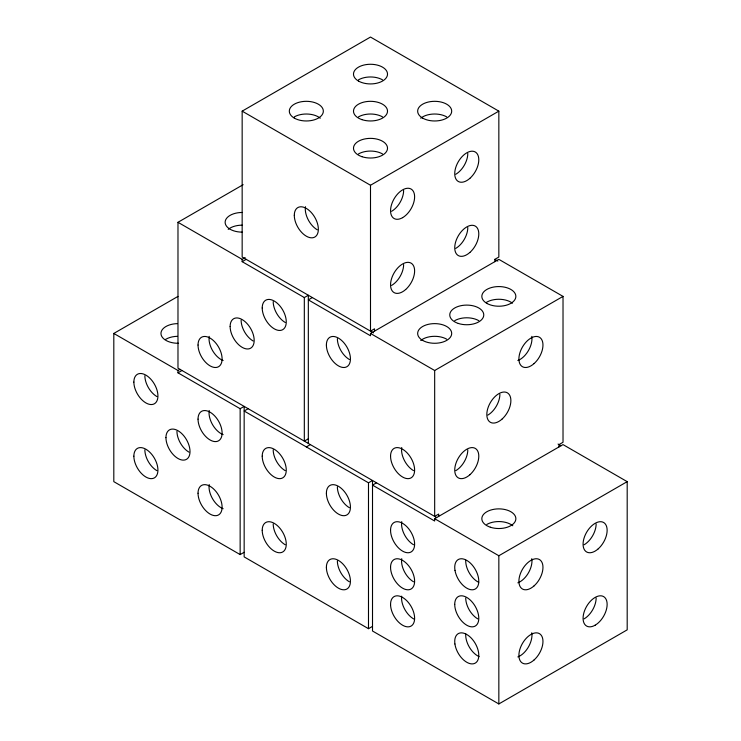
<?xml version="1.0" encoding="UTF-8"?>
<svg xmlns="http://www.w3.org/2000/svg" width="741" height="741" viewBox="0 0 741 741"><rect width="100%" height="100%" fill="white"/><g stroke="black" fill="none" stroke-linecap="round" stroke-linejoin="round"><path stroke-width="1.11" d="M373.51 332.866L242.159 257.034L242.159 111.15L370.5 37.05L498.841 111.15L498.841 257.034L494.831 259.35L494.831 261.666M436.681 517.542L177.979 368.184L177.979 222.3L243.159 184.676M244.16 552.277L240.149 554.592L113.808 481.65L113.808 333.45L177.979 296.4M177.979 222.3L242.159 259.35L245.16 257.618M242.159 111.15L370.5 185.25L498.841 111.15M242.159 259.35L242.159 261.666L246.169 259.35M113.808 333.45L177.979 370.5L179.989 369.342M242.159 261.666L304.319 297.558L308.33 295.242L308.33 443.442M177.979 370.5L177.979 372.816L181.99 370.5M312.341 297.558L308.33 299.873L370.5 335.766L370.5 333.45L498.841 259.35L563.021 296.4L563.021 442.284L559.01 444.6L559.01 446.916M177.979 372.816L240.149 408.708L244.16 406.392L244.16 556.908L368.49 628.692L372.51 626.377M248.17 408.708L244.16 411.023L368.49 482.808L372.51 480.492L372.51 631.008L498.841 703.95L627.192 629.85L627.192 481.65L563.021 444.6L434.671 518.7L434.671 521.016L372.51 485.123L376.521 482.808M308.33 438.811L304.319 441.127L304.319 297.558M370.5 333.45L434.671 370.5L563.021 296.4M306.329 446.916L310.34 444.6M434.671 518.7L498.841 555.75L627.192 481.65M494.831 259.35L497.841 261.091M558.056 444.054L561.03 445.767M498.841 555.75L498.841 703.95M438.681 516.384L438.681 514.069L434.671 516.384L434.671 370.5M374.511 331.134L374.511 328.819L370.5 331.134L370.5 185.25M368.49 482.808L368.49 628.692M240.149 408.708L240.149 554.592M188.974 452.149A17.015 9.828 60 0 1 176.942 431.308M165.549 339.434A17.015 9.828 0 0 1 177.405 336.321M178.562 343.268A17.015 9.828 0 0 1 160.973 333.783A17.015 9.828 0 0 1 177.405 323.632M156.888 470.674A17.015 9.828 60 0 1 144.856 449.833M223.152 434.624A17.015 9.828 60 0 1 209.212 410.477M223.152 508.724A17.015 9.828 60 0 1 209.212 484.577M156.888 396.574A17.015 9.828 60 0 1 144.856 375.733M285.229 470.674A17.015 9.828 60 0 1 273.197 449.833M285.266 544.792A17.015 9.828 60 0 1 273.197 523.97M349.4 581.824A17.015 9.828 60 0 1 337.368 560.983M349.4 507.724A17.015 9.828 60 0 1 337.368 486.883M531.788 632.777A17.015 9.828 -60 0 1 517.848 656.924M477.75 618.874A17.015 9.828 60 0 1 465.719 598.033M596.144 597.996A17.015 9.828 -60 0 1 584.149 618.855M413.58 581.824A17.015 9.828 60 0 1 401.724 558.677M596.144 523.933A17.015 9.828 -60 0 1 584.112 544.774M479.094 656.619A17.015 9.828 60 0 1 465.756 633.935M413.987 619.106A17.015 9.828 60 0 1 401.659 596.153M413.58 544.774A17.015 9.828 60 0 1 401.724 521.627M478.705 582.333A17.015 9.828 60 0 1 465.728 560.27M486.809 524.443A17.015 9.828 0 0 1 512.791 525.758M531.788 558.677A17.015 9.828 -60 0 1 517.848 582.824M285.229 322.474A17.015 9.828 60 0 1 273.197 301.633M253.144 340.999A17.015 9.828 60 0 1 241.112 320.158M242.159 232.128A17.015 9.828 0 0 1 225.134 222.3A17.015 9.828 0 0 1 242.159 212.472M228.209 229.358A17.015 9.828 0 0 1 242.159 225.162M223.152 360.524A17.015 9.828 60 0 1 209.212 336.377M531.788 336.377A17.015 9.828 -60 0 1 517.848 360.524M349.4 359.524A17.015 9.828 60 0 1 337.368 338.683M454.724 320.668A17.015 9.828 0 0 1 478.788 320.668M486.411 302.384A17.015 9.828 0 0 1 512.448 303.18M499.888 394.258A17.015 9.828 -60 0 1 487.856 415.099M413.58 470.674A17.015 9.828 60 0 1 401.724 447.527M420.731 340.508A17.015 9.828 0 0 1 446.703 339.193M467.803 449.833A17.015 9.828 -60 0 1 455.771 470.674M358.468 79.843A17.015 9.828 0 0 1 382.532 79.843M420.731 118.208A17.015 9.828 0 0 1 446.703 116.893M294.297 116.893A17.015 9.828 0 0 1 320.269 118.208M403.632 190.446A17.015 9.828 -60 0 1 391.628 211.305M467.803 153.433A17.015 9.828 -60 0 1 455.771 174.274M467.803 227.533A17.015 9.828 -60 0 1 455.771 248.374M403.632 264.583A17.015 9.828 -60 0 1 391.6 285.424M358.468 116.893A17.015 9.828 0 0 1 382.532 116.893M358.468 153.943A17.015 9.828 0 0 1 382.532 153.943M317.315 229.849A17.015 9.828 60 0 1 305.468 206.702M198.032 419.128A17.015 9.828 60 0 0 216.085 441.58A17.015 9.828 60 0 0 216.085 417.516A17.015 9.828 60 0 0 198.032 419.128M165.947 437.653A17.015 9.828 60 0 0 184 460.105A17.015 9.828 60 0 0 184 436.041A17.015 9.828 60 0 0 165.947 437.653M133.862 382.078A17.015 9.828 60 0 0 151.914 404.53A17.015 9.828 60 0 0 151.914 380.466A17.015 9.828 60 0 0 133.862 382.078M133.862 456.178A17.015 9.828 60 0 0 151.914 478.63A17.015 9.828 60 0 0 151.914 454.566A17.015 9.828 60 0 0 133.862 456.178M198.032 493.228A17.015 9.828 60 0 0 216.085 515.68A17.015 9.828 60 0 0 216.085 491.616A17.015 9.828 60 0 0 198.032 493.228M262.212 456.178A17.015 9.828 60 0 0 280.255 478.63A17.015 9.828 60 0 0 280.255 454.566A17.015 9.828 60 0 0 262.212 456.178M262.212 530.315A17.015 9.828 60 0 0 280.283 552.73A17.015 9.828 60 0 0 280.228 528.629A17.015 9.828 60 0 0 262.212 530.315M326.383 567.328A17.015 9.828 60 0 0 344.426 589.78A17.015 9.828 60 0 0 344.426 565.716A17.015 9.828 60 0 0 326.383 567.328M326.383 493.228A17.015 9.828 60 0 0 344.426 515.68A17.015 9.828 60 0 0 344.426 491.616A17.015 9.828 60 0 0 326.383 493.228M534.048 659.999A17.015 9.828 -60 0 0 539.439 633.638A17.015 9.828 -60 0 0 519.311 651.487A17.015 9.828 -60 0 0 534.048 659.999M454.724 604.378A17.015 9.828 60 0 0 472.777 626.83A17.015 9.828 60 0 0 472.777 602.766A17.015 9.828 60 0 0 454.724 604.378M454.918 643.994A17.015 9.828 60 0 0 474.518 663.473A17.015 9.828 60 0 0 470.841 637.658A17.015 9.828 60 0 0 454.918 643.994M390.563 604.86A17.015 9.828 60 0 0 408.958 626.793A17.015 9.828 60 0 0 408.245 602.331A17.015 9.828 60 0 0 390.563 604.86M595.134 625.2A17.015 9.828 -60 0 0 605.508 598.339A17.015 9.828 -60 0 0 584.668 610.436A17.015 9.828 -60 0 0 595.134 625.2M390.553 567.328A17.015 9.828 60 0 0 408.606 589.78A17.015 9.828 60 0 0 408.606 565.716A17.015 9.828 60 0 0 390.553 567.328M598.219 548.849A17.015 9.828 -60 0 0 603.609 522.488A17.015 9.828 -60 0 0 583.482 540.337A17.015 9.828 -60 0 0 598.219 548.849M490.338 527.212A17.015 9.828 0 0 0 515.866 518.7A17.015 9.828 0 0 0 490.338 510.188A17.015 9.828 0 0 0 490.338 527.212M390.553 530.278A17.015 9.828 60 0 0 408.606 552.73A17.015 9.828 60 0 0 408.606 528.666A17.015 9.828 60 0 0 390.553 530.278M454.993 570.375A17.015 9.828 60 0 0 474.814 589.243A17.015 9.828 60 0 0 470.47 563.197A17.015 9.828 60 0 0 454.993 570.375M534.048 585.899A17.015 9.828 -60 0 0 539.439 559.538A17.015 9.828 -60 0 0 519.311 577.387A17.015 9.828 -60 0 0 534.048 585.899M262.212 307.978A17.015 9.828 60 0 0 280.255 330.43A17.015 9.828 60 0 0 280.255 306.366A17.015 9.828 60 0 0 262.212 307.978M230.127 326.503A17.015 9.828 60 0 0 248.17 348.955A17.015 9.828 60 0 0 248.17 324.891A17.015 9.828 60 0 0 230.127 326.503M198.032 345.028A17.015 9.828 60 0 0 216.085 367.48A17.015 9.828 60 0 0 216.085 343.416A17.015 9.828 60 0 0 198.032 345.028M326.383 345.028A17.015 9.828 60 0 0 344.426 367.48A17.015 9.828 60 0 0 344.426 343.416A17.015 9.828 60 0 0 326.383 345.028M534.048 363.599A17.015 9.828 -60 0 0 539.439 337.238A17.015 9.828 -60 0 0 519.311 355.087A17.015 9.828 -60 0 0 534.048 363.599M458.253 323.428A17.015 9.828 0 0 0 483.771 314.925A17.015 9.828 0 0 0 458.253 306.413A17.015 9.828 0 0 0 458.253 323.428M501.963 419.174A17.015 9.828 -60 0 0 507.353 392.813A17.015 9.828 -60 0 0 487.226 410.662A17.015 9.828 -60 0 0 501.963 419.174M487.226 303.578A17.015 9.828 0 0 0 515.421 298.614A17.015 9.828 0 0 0 493.886 286.999A17.015 9.828 0 0 0 487.226 303.578M390.553 456.178A17.015 9.828 60 0 0 408.606 478.63A17.015 9.828 60 0 0 408.606 454.566A17.015 9.828 60 0 0 390.553 456.178M422.639 340.397A17.015 9.828 0 0 0 451.112 335.988A17.015 9.828 0 0 0 430.271 323.956A17.015 9.828 0 0 0 422.639 340.397M469.877 474.749A17.015 9.828 -60 0 0 475.268 448.388A17.015 9.828 -60 0 0 455.141 466.237A17.015 9.828 -60 0 0 469.877 474.749M405.697 289.499A17.015 9.828 -60 0 0 411.098 263.138A17.015 9.828 -60 0 0 390.961 280.987A17.015 9.828 -60 0 0 405.697 289.499M358.468 81.047A17.015 9.828 0 0 0 386.941 76.638A17.015 9.828 0 0 0 366.1 64.606A17.015 9.828 0 0 0 358.468 81.047M294.297 118.097A17.015 9.828 0 0 0 322.761 113.688A17.015 9.828 0 0 0 301.92 101.656A17.015 9.828 0 0 0 294.297 118.097M469.877 178.349A17.015 9.828 -60 0 0 475.268 151.988A17.015 9.828 -60 0 0 455.141 169.837A17.015 9.828 -60 0 0 469.877 178.349M422.639 118.097A17.015 9.828 0 0 0 451.112 113.688A17.015 9.828 0 0 0 430.271 101.656A17.015 9.828 0 0 0 422.639 118.097M402.622 217.65A17.015 9.828 -60 0 0 412.987 190.789A17.015 9.828 -60 0 0 392.146 202.886A17.015 9.828 -60 0 0 402.622 217.65M294.297 215.353A17.015 9.828 60 0 0 312.341 237.805A17.015 9.828 60 0 0 312.341 213.741A17.015 9.828 60 0 0 294.297 215.353M469.877 252.449A17.015 9.828 -60 0 0 475.268 226.088A17.015 9.828 -60 0 0 455.141 243.937A17.015 9.828 -60 0 0 469.877 252.449M361.988 119.653A17.015 9.828 0 0 0 387.515 111.15A17.015 9.828 0 0 0 361.988 102.638A17.015 9.828 0 0 0 361.988 119.653M361.988 156.703A17.015 9.828 0 0 0 387.515 148.2A17.015 9.828 0 0 0 361.988 139.688A17.015 9.828 0 0 0 361.988 156.703"/></g></svg>
